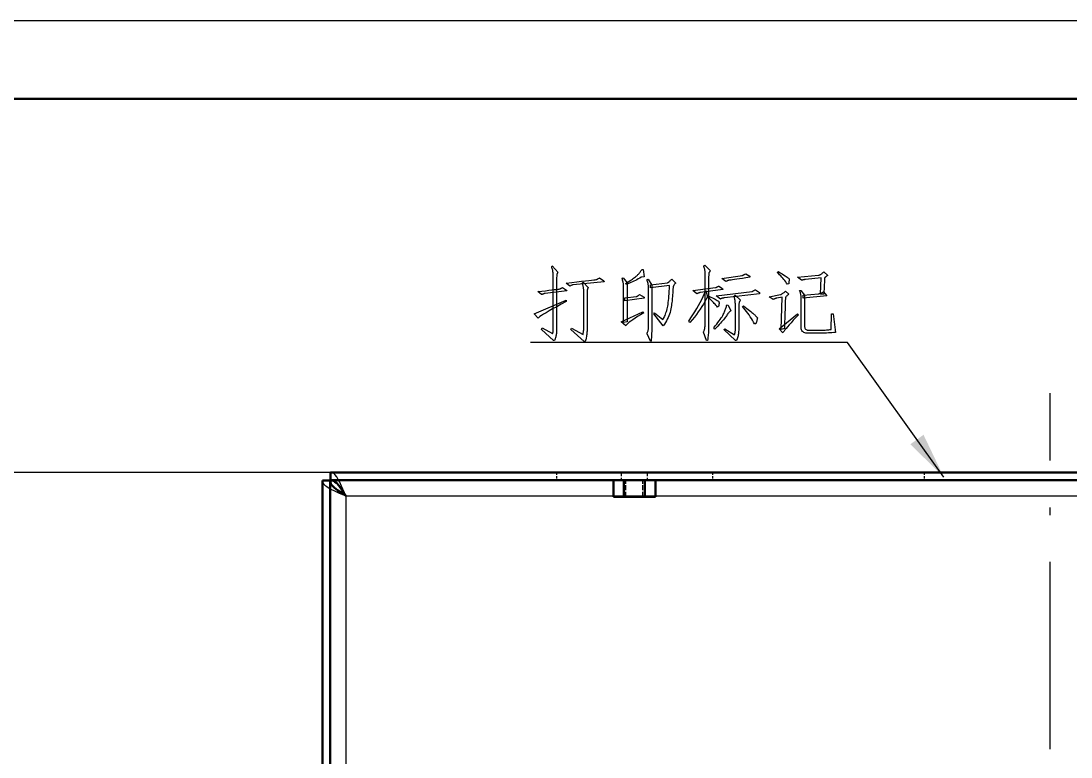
# Model space of a CAD drawing. Extents: x 0 to 420, y 0 to 297.
# Drawn here: x 77 to 144.3, y 249.8 to 297 of the extents above; entities that cross this region are included whole.
import ezdxf

# ---------------------------------------------------------------- set-up
doc = ezdxf.new("R2010")
doc.units = 0
doc.linetypes.add('DASHDOT', pattern=[18.5, 12, -3, 0.5, -3])
doc.linetypes.add('DASHED', pattern=[15, 12, -3])

msp = doc.modelspace()

# ---------------------------------------------------------------- linework, layer by layer
at = {"color": 7, "lineweight": 25}
for p, q in [((420, 297), (0, 297)), ((97.849, 266.557), (97.849, 182.89)), ((117.696, 266.557), (168.335, 266.557))]:
    msp.add_line(p, q, dxfattribs=at)
at = {"color": 7, "lineweight": 50}
for p, q in [((415, 292), (25, 292)), ((189.159, 268.057), (96.872, 268.057)), ((96.349, 181.913), (96.349, 267.533)), ((96.849, 181.913), (96.849, 267.533)), ((189.159, 267.557), (96.872, 267.557))]:
    msp.add_line(p, q, dxfattribs=at)
at = {"color": 14, "linetype": 'DASHDOT', "lineweight": 25}
msp.add_line((143.015, 176.313), (143.015, 273.133), dxfattribs=at)
at = {"color": 5, "lineweight": 25}
msp.add_line((96.872, 268.057), (71.385, 268.057), dxfattribs=at)
at = {"color": 7, "lineweight": 50, "ltscale": 0.0125}
for p, q in [((96.872, 267.557), (96.872, 268.057)), ((96.349, 267.533), (96.849, 267.533))]:
    msp.add_line(p, q, dxfattribs=at)
at = {"color": 7, "linetype": 'DASHED', "lineweight": 25, "ltscale": 0.0125}
for p, q in [((111.349, 268.057), (111.349, 267.557)), ((115.515, 267.557), (115.515, 268.057)), ((117.182, 267.557), (117.182, 268.057)), ((121.349, 268.057), (121.349, 267.557)), ((134.932, 268.057), (134.932, 267.557))]:
    msp.add_line(p, q, dxfattribs=at)
at = {"color": 7, "lineweight": 50, "ltscale": 0.016839}
for p, q in [((115.675, 267.557), (115.002, 267.557)), ((117.696, 267.557), (117.022, 267.557)), ((115.675, 266.49), (115.002, 266.49)), ((117.696, 266.49), (117.022, 266.49))]:
    msp.add_line(p, q, dxfattribs=at)
at = {"color": 7, "lineweight": 50, "ltscale": 0.026667}
for p, q in [((115.002, 266.49), (115.002, 267.557)), ((115.675, 266.49), (115.675, 267.557)), ((117.022, 266.49), (117.022, 267.557)), ((117.696, 266.49), (117.696, 267.557))]:
    msp.add_line(p, q, dxfattribs=at)
at = {"color": 7, "lineweight": 50, "ltscale": 0.033679}
for p, q in [((117.022, 267.557), (115.675, 267.557)), ((117.022, 266.49), (115.675, 266.49))]:
    msp.add_line(p, q, dxfattribs=at)
at = {"color": 7, "linetype": 'DASHED', "lineweight": 25, "ltscale": 0.026667}
for p, q in [((115.675, 266.49), (115.675, 267.557)), ((115.799, 266.49), (115.799, 267.557)), ((116.899, 266.49), (116.899, 267.557)), ((117.022, 266.49), (117.022, 267.557))]:
    msp.add_line(p, q, dxfattribs=at)
at = {"color": 7, "linetype": 'DASHED', "lineweight": 25}
for q in [(97.849, 182.89), (188.182, 266.557)]:
    msp.add_line((97.849, 266.557), q, dxfattribs=at)
at = {"color": 7, "lineweight": 25, "ltscale": 0.428821}
msp.add_line((97.849, 266.557), (115.002, 266.557), dxfattribs=at)
at = {"color": 7, "linetype": 'DASHED', "lineweight": 25, "ltscale": 0.067358}
msp.add_line((115.002, 266.557), (117.696, 266.557), dxfattribs=at)
at = {"color": 142, "lineweight": 25}
for points in [[(111.372, 280.716), (111.37, 280.663), (111.368, 280.54), (111.367, 280.346), (111.365, 280.082), (111.364, 279.747), (111.363, 279.341), (111.363, 278.866), (111.362, 278.319), (111.362, 277.702), (111.362, 277.015), (111.353, 276.957), (111.344, 276.901), (111.333, 276.846), (111.321, 276.793), (111.308, 276.741), (111.294, 276.691), (111.278, 276.643), (111.262, 276.596), (111.244, 276.551), (111.225, 276.507), (111.167, 276.507), (110.405, 277.23), (110.444, 277.327), (111.108, 276.956), (111.115, 276.97), (111.122, 276.986), (111.128, 277.005), (111.133, 277.028), (111.137, 277.054), (111.141, 277.083), (111.143, 277.115), (111.145, 277.15), (111.147, 277.188), (111.147, 277.23), (111.147, 280.706), (111.146, 280.757), (111.143, 280.809), (111.138, 280.86), (111.131, 280.913), (111.123, 280.965), (111.112, 281.018), (111.099, 281.071), (111.084, 281.125), (111.068, 281.179), (111.049, 281.234), (111.088, 281.292), (111.459, 280.882), (111.445, 280.866), (111.431, 280.85), (111.419, 280.834), (111.408, 280.818), (111.398, 280.801), (111.39, 280.785), (111.384, 280.768), (111.378, 280.751), (111.374, 280.734)], [(116.792, 280.57), (116.698, 280.516), (116.603, 280.463), (116.509, 280.413), (116.413, 280.363), (116.318, 280.316), (116.222, 280.27), (116.126, 280.225), (116.029, 280.182), (115.932, 280.141), (115.834, 280.101), (115.795, 280.179), (115.897, 280.24), (115.993, 280.298), (116.081, 280.354), (116.163, 280.407), (116.237, 280.457), (116.305, 280.505), (116.366, 280.549), (116.42, 280.591), (116.468, 280.631), (116.508, 280.667), (116.545, 280.703), (116.581, 280.739), (116.615, 280.776), (116.649, 280.814), (116.682, 280.853), (116.713, 280.892), (116.744, 280.932), (116.774, 280.973), (116.803, 281.015), (116.831, 281.058), (116.909, 281.058), (116.987, 280.589)], [(120.874, 277.327), (120.877, 277.37), (120.881, 277.442), (120.884, 277.545), (120.886, 277.677), (120.888, 277.84), (120.89, 278.033), (120.891, 278.256), (120.892, 278.509), (120.893, 278.792), (120.893, 279.105), (120.893, 279.418), (120.893, 279.7), (120.893, 279.953), (120.893, 280.175), (120.893, 280.367), (120.893, 280.529), (120.893, 280.66), (120.893, 280.761), (120.893, 280.832), (120.893, 280.872), (120.892, 280.9), (120.889, 280.93), (120.884, 280.965), (120.877, 281.004), (120.869, 281.046), (120.858, 281.091), (120.845, 281.141), (120.831, 281.194), (120.814, 281.251), (120.795, 281.312), (120.874, 281.351), (121.225, 280.98), (121.206, 280.96), (121.19, 280.941), (121.174, 280.922), (121.161, 280.903), (121.149, 280.884), (121.14, 280.866), (121.131, 280.848), (121.125, 280.83), (121.121, 280.812), (121.118, 280.794), (121.116, 280.76), (121.114, 280.694), (121.113, 280.596), (121.111, 280.464), (121.11, 280.301), (121.109, 280.105), (121.109, 279.877), (121.108, 279.616), (121.108, 279.323), (121.108, 278.997), (121.108, 278.672), (121.108, 278.379), (121.108, 278.118), (121.108, 277.889), (121.108, 277.694), (121.108, 277.53), (121.108, 277.399), (121.108, 277.3), (121.108, 277.234), (121.108, 277.2), (121.107, 277.178), (121.106, 277.145), (121.103, 277.101), (121.099, 277.047), (121.093, 276.983), (121.087, 276.909), (121.079, 276.824), (121.07, 276.729), (121.06, 276.623), (121.049, 276.507), (120.971, 276.507), (120.776, 277.054), (120.791, 277.081), (120.805, 277.109), (120.817, 277.136), (120.829, 277.163), (120.839, 277.191), (120.849, 277.218), (120.857, 277.245), (120.863, 277.273), (120.869, 277.3)], [(123.745, 280.648), (123.745, 280.57), (123.499, 280.532), (123.279, 280.499), (123.084, 280.47), (122.913, 280.445), (122.768, 280.423), (122.648, 280.405), (122.552, 280.392), (122.482, 280.382), (122.437, 280.376), (122.417, 280.374), (122.408, 280.373), (122.396, 280.371), (122.383, 280.367), (122.367, 280.362), (122.348, 280.355), (122.327, 280.346), (122.304, 280.336), (122.279, 280.324), (122.251, 280.311), (122.221, 280.296), (121.967, 280.491), (123.276, 280.687), (123.292, 280.695), (123.309, 280.703), (123.328, 280.712), (123.348, 280.721), (123.369, 280.731), (123.391, 280.741), (123.414, 280.751), (123.438, 280.762), (123.464, 280.773), (123.491, 280.784)], [(125.581, 280.941), (125.707, 280.862), (125.82, 280.791), (125.921, 280.727), (126.009, 280.67), (126.084, 280.621), (126.145, 280.579), (126.194, 280.543), (126.231, 280.516), (126.254, 280.495), (126.264, 280.482), (126.267, 280.469), (126.27, 280.452), (126.271, 280.43), (126.27, 280.404), (126.269, 280.372), (126.267, 280.335), (126.263, 280.294), (126.258, 280.247), (126.252, 280.196), (126.245, 280.14), (126.147, 280.12), (126.102, 280.198), (126.052, 280.276), (125.999, 280.353), (125.941, 280.43), (125.878, 280.506), (125.812, 280.582), (125.741, 280.658), (125.666, 280.733), (125.586, 280.808), (125.502, 280.882)], [(127.319, 280.433), (127.299, 280.429), (127.277, 280.424), (127.255, 280.419), (127.231, 280.414), (127.207, 280.408), (127.181, 280.402), (127.153, 280.396), (127.125, 280.389), (127.096, 280.382), (127.065, 280.374), (126.811, 280.57), (128.159, 280.706), (128.19, 280.712), (128.222, 280.721), (128.254, 280.734), (128.287, 280.75), (128.32, 280.77), (128.353, 280.793), (128.387, 280.82), (128.421, 280.85), (128.456, 280.884), (128.491, 280.921), (128.745, 280.687), (128.708, 280.664), (128.674, 280.642), (128.645, 280.622), (128.62, 280.602), (128.598, 280.584), (128.581, 280.567), (128.567, 280.551), (128.557, 280.537), (128.551, 280.523), (128.549, 280.511), (128.549, 280.49), (128.547, 280.451), (128.544, 280.393), (128.54, 280.317), (128.535, 280.223), (128.528, 280.11), (128.521, 279.979), (128.512, 279.83), (128.502, 279.662), (128.491, 279.476), (128.276, 279.476), (128.334, 280.53)], [(111.967, 280.198), (112.335, 280.239), (112.665, 280.276), (112.956, 280.309), (113.209, 280.338), (113.425, 280.362), (113.602, 280.382), (113.741, 280.399), (113.842, 280.411), (113.905, 280.419), (113.93, 280.423), (113.937, 280.426), (113.947, 280.43), (113.959, 280.437), (113.974, 280.445), (113.991, 280.455), (114.011, 280.466), (114.033, 280.48), (114.058, 280.495), (114.086, 280.512), (114.116, 280.53), (114.389, 280.335), (114.409, 280.277), (112.436, 280.081), (112.423, 280.08), (112.409, 280.078), (112.392, 280.074), (112.374, 280.069), (112.353, 280.062), (112.331, 280.053), (112.306, 280.043), (112.28, 280.031), (112.251, 280.018), (112.221, 280.003)], [(113.002, 280.198), (113.061, 280.257), (113.393, 279.905), (113.382, 279.886), (113.372, 279.868), (113.362, 279.85), (113.354, 279.834), (113.347, 279.818), (113.34, 279.802), (113.335, 279.788), (113.331, 279.774), (113.327, 279.761), (113.325, 279.749), (113.323, 279.712), (113.321, 279.625), (113.32, 279.487), (113.318, 279.299), (113.317, 279.061), (113.317, 278.772), (113.316, 278.433), (113.315, 278.043), (113.315, 277.603), (113.315, 277.113), (113.31, 277.039), (113.304, 276.967), (113.296, 276.897), (113.287, 276.828), (113.276, 276.761), (113.263, 276.695), (113.249, 276.631), (113.234, 276.569), (113.217, 276.508), (113.198, 276.448), (113.139, 276.448), (112.28, 277.23), (112.319, 277.308), (113.061, 276.898), (113.065, 276.929), (113.069, 276.959), (113.073, 276.988), (113.077, 277.016), (113.081, 277.044), (113.084, 277.071), (113.088, 277.097), (113.092, 277.123), (113.096, 277.147), (113.1, 277.171), (113.1, 279.788), (113.099, 279.824), (113.096, 279.861), (113.091, 279.899), (113.084, 279.938), (113.076, 279.979), (113.065, 280.02), (113.052, 280.063), (113.038, 280.107), (113.021, 280.152)], [(115.659, 277.659), (115.659, 280.023), (115.658, 280.052), (115.655, 280.086), (115.65, 280.124), (115.643, 280.166), (115.634, 280.213), (115.624, 280.264), (115.611, 280.319), (115.596, 280.379), (115.58, 280.443), (115.561, 280.511), (115.639, 280.53), (115.893, 280.218), (115.893, 277.718)], [(117.377, 276.468), (117.163, 276.937), (117.181, 276.99), (117.198, 277.04), (117.212, 277.087), (117.225, 277.13), (117.236, 277.171), (117.245, 277.209), (117.251, 277.243), (117.256, 277.274), (117.259, 277.302), (117.26, 277.327), (117.26, 277.361), (117.26, 277.417), (117.26, 277.493), (117.26, 277.591), (117.26, 277.711), (117.26, 277.851), (117.26, 278.013), (117.26, 278.196), (117.26, 278.401), (117.26, 278.626), (117.26, 278.852), (117.26, 279.057), (117.26, 279.24), (117.26, 279.403), (117.26, 279.544), (117.26, 279.664), (117.26, 279.764), (117.26, 279.842), (117.26, 279.899), (117.26, 279.935), (117.259, 279.963), (117.256, 279.995), (117.251, 280.033), (117.245, 280.075), (117.236, 280.123), (117.225, 280.175), (117.212, 280.232), (117.198, 280.294), (117.181, 280.361), (117.163, 280.433), (117.241, 280.452), (117.475, 280.062), (117.475, 277.21), (117.436, 276.468)], [(118.198, 277.445), (117.592, 278.226), (117.651, 278.284), (118.178, 277.855), (118.216, 277.919), (118.252, 277.986), (118.287, 278.055), (118.319, 278.128), (118.349, 278.204), (118.377, 278.282), (118.404, 278.364), (118.428, 278.448), (118.451, 278.536), (118.471, 278.626), (118.49, 278.723), (118.508, 278.83), (118.525, 278.946), (118.54, 279.073), (118.554, 279.21), (118.567, 279.356), (118.579, 279.513), (118.59, 279.679), (118.6, 279.856), (118.608, 280.042), (117.377, 279.886), (117.377, 280.081), (118.471, 280.218), (118.488, 280.224), (118.507, 280.234), (118.529, 280.247), (118.552, 280.265), (118.579, 280.286), (118.607, 280.312), (118.638, 280.341), (118.671, 280.374), (118.707, 280.411), (118.745, 280.452), (118.999, 280.198), (118.972, 280.171), (118.949, 280.145), (118.927, 280.119), (118.908, 280.094), (118.891, 280.069), (118.877, 280.045), (118.865, 280.021), (118.855, 279.998), (118.847, 279.976), (118.842, 279.954), (118.838, 279.93), (118.834, 279.9), (118.831, 279.865), (118.827, 279.825), (118.823, 279.779), (118.819, 279.727), (118.815, 279.67), (118.811, 279.607), (118.807, 279.539), (118.803, 279.466), (118.799, 279.388), (118.792, 279.307), (118.784, 279.223), (118.775, 279.135), (118.764, 279.044), (118.752, 278.949), (118.738, 278.851), (118.722, 278.75), (118.705, 278.646), (118.686, 278.538), (118.664, 278.429), (118.635, 278.32), (118.601, 278.21), (118.561, 278.101), (118.515, 277.991), (118.463, 277.882), (118.406, 277.773), (118.342, 277.663), (118.273, 277.554)], [(110.151, 279.652), (110.418, 279.681), (110.658, 279.709), (110.871, 279.733), (111.056, 279.755), (111.213, 279.774), (111.343, 279.79), (111.445, 279.803), (111.52, 279.814), (111.567, 279.822), (111.586, 279.827), (111.593, 279.832), (111.602, 279.837), (111.614, 279.843), (111.627, 279.849), (111.643, 279.857), (111.66, 279.865), (111.68, 279.874), (111.702, 279.884), (111.726, 279.894), (111.752, 279.905), (112.006, 279.749), (112.026, 279.691), (110.639, 279.534), (110.623, 279.534), (110.605, 279.531), (110.585, 279.527), (110.564, 279.522), (110.542, 279.515), (110.517, 279.506), (110.492, 279.496), (110.464, 279.484), (110.435, 279.471), (110.405, 279.456)], [(116.674, 279.456), (116.987, 279.3), (116.987, 279.222), (115.737, 279.066), (115.737, 279.241), (116.479, 279.339), (116.499, 279.344), (116.518, 279.35), (116.538, 279.358), (116.557, 279.367), (116.577, 279.378), (116.596, 279.391), (116.616, 279.405), (116.635, 279.42), (116.655, 279.438)], [(119.917, 277.659), (119.838, 277.757), (119.976, 277.96), (120.107, 278.161), (120.232, 278.361), (120.351, 278.56), (120.463, 278.758), (120.57, 278.955), (120.67, 279.15), (120.763, 279.345), (120.851, 279.538), (120.932, 279.73), (121.03, 279.32), (120.952, 279.166), (120.867, 279.009), (120.774, 278.85), (120.674, 278.688), (120.566, 278.524), (120.451, 278.356), (120.328, 278.186), (120.199, 278.013), (120.061, 277.838)], [(120.581, 279.593), (120.564, 279.589), (120.546, 279.584), (120.527, 279.578), (120.506, 279.571), (120.483, 279.564), (120.459, 279.555), (120.433, 279.547), (120.406, 279.537), (120.377, 279.526), (120.346, 279.515), (120.092, 279.71), (121.557, 279.905), (121.573, 279.913), (121.591, 279.922), (121.609, 279.931), (121.629, 279.94), (121.65, 279.949), (121.672, 279.959), (121.695, 279.97), (121.72, 279.98), (121.745, 279.992), (121.772, 280.003), (122.006, 279.847), (122.026, 279.788)], [(123.901, 279.652), (123.917, 279.66), (123.934, 279.669), (123.953, 279.679), (123.973, 279.689), (123.994, 279.7), (124.016, 279.713), (124.039, 279.725), (124.063, 279.739), (124.089, 279.754), (124.116, 279.769), (124.37, 279.593), (124.37, 279.515), (122.124, 279.241), (122.089, 279.241), (122.057, 279.238), (122.027, 279.234), (121.999, 279.229), (121.972, 279.222), (121.948, 279.213), (121.925, 279.203), (121.905, 279.191), (121.886, 279.178), (121.87, 279.163), (121.596, 279.378)], [(122.749, 279.359), (122.807, 279.417), (123.159, 279.105), (123.144, 279.085), (123.13, 279.066), (123.117, 279.046), (123.106, 279.027), (123.095, 279.007), (123.086, 278.988), (123.078, 278.968), (123.071, 278.948), (123.066, 278.929), (123.061, 278.909), (123.057, 278.874), (123.054, 278.809), (123.051, 278.712), (123.049, 278.584), (123.046, 278.426), (123.045, 278.237), (123.043, 278.017), (123.042, 277.766), (123.042, 277.484), (123.042, 277.171), (123.037, 277.094), (123.03, 277.02), (123.021, 276.947), (123.01, 276.877), (122.998, 276.81), (122.983, 276.745), (122.966, 276.682), (122.948, 276.621), (122.927, 276.563), (122.905, 276.507), (122.827, 276.507), (122.084, 277.21), (122.143, 277.269), (122.768, 276.878), (122.776, 276.895), (122.783, 276.914), (122.79, 276.936), (122.796, 276.959), (122.802, 276.986), (122.808, 277.014), (122.813, 277.045), (122.818, 277.078), (122.823, 277.114), (122.827, 277.152), (122.827, 278.87), (122.822, 278.928), (122.817, 278.984), (122.811, 279.037), (122.805, 279.089), (122.797, 279.139), (122.789, 279.187), (122.78, 279.233), (122.77, 279.277), (122.76, 279.319)], [(125.971, 277.288), (125.756, 277.23), (125.834, 279.3), (125.483, 279.222), (125.467, 279.221), (125.449, 279.219), (125.429, 279.215), (125.408, 279.209), (125.385, 279.202), (125.361, 279.194), (125.335, 279.184), (125.308, 279.172), (125.279, 279.159), (125.249, 279.144), (124.995, 279.32), (125.717, 279.456), (125.738, 279.462), (125.761, 279.471), (125.786, 279.484), (125.814, 279.5), (125.844, 279.52), (125.877, 279.543), (125.911, 279.57), (125.949, 279.6), (125.988, 279.634), (126.03, 279.671), (126.245, 279.476), (126.207, 279.446), (126.174, 279.418), (126.144, 279.392), (126.118, 279.368), (126.096, 279.346), (126.077, 279.327), (126.062, 279.31), (126.051, 279.295), (126.043, 279.282), (126.04, 279.271), (126.037, 279.242), (126.034, 279.176), (126.029, 279.072), (126.024, 278.93), (126.018, 278.751), (126.01, 278.534), (126.002, 278.279), (125.993, 277.986), (125.982, 277.656)], [(128.12, 276.976), (127.514, 276.976), (127.429, 276.979), (127.352, 276.99), (127.283, 277.007), (127.224, 277.032), (127.172, 277.064), (127.13, 277.102), (127.096, 277.148), (127.07, 277.201), (127.054, 277.261), (127.045, 277.327), (127.045, 279.241), (127.044, 279.288), (127.042, 279.336), (127.037, 279.384), (127.03, 279.432), (127.021, 279.481), (127.01, 279.53), (126.998, 279.579), (126.983, 279.629), (126.966, 279.679), (126.948, 279.73), (127.026, 279.73), (127.26, 279.417), (127.26, 277.386), (127.271, 277.342), (127.286, 277.302), (127.307, 277.268), (127.332, 277.239), (127.363, 277.215), (127.399, 277.196), (127.439, 277.182), (127.485, 277.173), (127.536, 277.17), (127.592, 277.171), (128.12, 277.171), (128.219, 277.172), (128.316, 277.173), (128.409, 277.176), (128.498, 277.18), (128.583, 277.186), (128.666, 277.192), (128.744, 277.2), (128.82, 277.209), (128.891, 277.219), (128.959, 277.23), (128.999, 278.226), (129.096, 278.226), (129.252, 277.034), (129.136, 277.023), (129.02, 277.013), (128.904, 277.005), (128.79, 276.997), (128.676, 276.99), (128.563, 276.985), (128.451, 276.981), (128.34, 276.978), (128.229, 276.976)], [(127.182, 279.417), (128.159, 279.515), (128.183, 279.516), (128.209, 279.52), (128.236, 279.525), (128.265, 279.534), (128.295, 279.544), (128.327, 279.557), (128.361, 279.572), (128.396, 279.59), (128.433, 279.61), (128.471, 279.632), (128.686, 279.378), (127.182, 279.222)], [(111.987, 279.007), (111.663, 278.835), (111.371, 278.677), (111.111, 278.535), (110.884, 278.407), (110.688, 278.294), (110.524, 278.196), (110.393, 278.113), (110.293, 278.045), (110.225, 277.991), (110.19, 277.952), (109.936, 278.226), (111.967, 279.105)], [(121.752, 278.695), (121.674, 278.655), (121.63, 278.714), (121.582, 278.774), (121.531, 278.835), (121.477, 278.896), (121.42, 278.958), (121.36, 279.021), (121.297, 279.085), (121.231, 279.149), (121.161, 279.214), (121.088, 279.28), (121.127, 279.359), (121.246, 279.302), (121.353, 279.25), (121.448, 279.202), (121.531, 279.159), (121.601, 279.119), (121.659, 279.084), (121.706, 279.054), (121.74, 279.027), (121.762, 279.005), (121.772, 278.988), (121.775, 278.971), (121.777, 278.951), (121.778, 278.928), (121.778, 278.903), (121.777, 278.875), (121.774, 278.845), (121.771, 278.811), (121.766, 278.775), (121.76, 278.736)], [(121.518, 277.249), (121.44, 277.327), (121.538, 277.449), (121.628, 277.564), (121.711, 277.672), (121.787, 277.774), (121.855, 277.869), (121.916, 277.958), (121.969, 278.04), (122.015, 278.115), (122.053, 278.183), (122.084, 278.245), (122.111, 278.304), (122.136, 278.361), (122.159, 278.418), (122.181, 278.473), (122.202, 278.529), (122.22, 278.583), (122.238, 278.636), (122.253, 278.689), (122.267, 278.741), (122.28, 278.792), (122.358, 278.773), (122.534, 278.421), (122.506, 278.4), (122.477, 278.375), (122.447, 278.346), (122.417, 278.313), (122.385, 278.277), (122.352, 278.237), (122.318, 278.193), (122.284, 278.146), (122.248, 278.095), (122.211, 278.04), (122.171, 277.981), (122.124, 277.918), (122.071, 277.85), (122.011, 277.778), (121.945, 277.701), (121.873, 277.62), (121.794, 277.534), (121.708, 277.443), (121.616, 277.349)], [(124.067, 278.157), (124.095, 278.129), (124.12, 278.103), (124.143, 278.079), (124.164, 278.057), (124.182, 278.038), (124.197, 278.02), (124.21, 278.005), (124.22, 277.992), (124.228, 277.981), (124.233, 277.972), (124.235, 277.961), (124.235, 277.944), (124.232, 277.92), (124.227, 277.891), (124.218, 277.855), (124.207, 277.813), (124.193, 277.764), (124.177, 277.709), (124.157, 277.648), (124.135, 277.581), (124.057, 277.581), (123.993, 277.698), (123.926, 277.813), (123.856, 277.928), (123.782, 278.041), (123.706, 278.153), (123.626, 278.263), (123.543, 278.373), (123.457, 278.481), (123.368, 278.589), (123.276, 278.695), (123.354, 278.734), (123.463, 278.651), (123.564, 278.573), (123.656, 278.501), (123.74, 278.435), (123.815, 278.375), (123.883, 278.32), (123.941, 278.271), (123.992, 278.227), (124.033, 278.19)], [(115.795, 277.445), (115.502, 277.718), (116.889, 278.363), (116.948, 278.284), (116.743, 278.163), (116.558, 278.051), (116.393, 277.946), (116.248, 277.85), (116.123, 277.762), (116.017, 277.682), (115.932, 277.61), (115.867, 277.547), (115.821, 277.492)], [(125.874, 277.015), (125.639, 277.269), (126.811, 278.226), (126.87, 278.167), (126.698, 277.98), (126.542, 277.809), (126.403, 277.653), (126.279, 277.514), (126.171, 277.391), (126.08, 277.284), (126.004, 277.192), (125.945, 277.117), (125.901, 277.058)]]:
    msp.add_lwpolyline(points, close=True, dxfattribs=at)
at = {"color": 94, "lineweight": 25}
msp.add_lwpolyline([(136.185, 267.762), (130.015, 276.39), (109.682, 276.39)], dxfattribs=at)
at = {"color": 7, "linetype": 'DASHED', "lineweight": 25}
for points in [[(97.849, 266.557), (97.583, 267.18), (97.46, 267.434), (97.367, 267.606), (97.266, 267.766), (97.138, 267.922), (97.072, 267.98), (97.006, 268.022), (96.939, 268.048), (96.872, 268.057)], [(96.349, 267.533), (96.368, 267.433), (96.424, 267.335), (96.507, 267.245), (96.625, 267.15), (96.851, 267.009), (97.157, 266.854), (97.381, 266.754), (97.849, 266.557)]]:
    msp.add_lwpolyline(points, dxfattribs=at)
at = {"color": 7, "lineweight": 50}
for points in [[(96.849, 267.533), (96.862, 267.434), (96.899, 267.335), (96.961, 267.236), (97.096, 267.087), (97.337, 266.89), (97.693, 266.654), (97.849, 266.557)], [(97.849, 266.557), (97.601, 266.945), (97.399, 267.219), (97.249, 267.379), (97.152, 267.457), (97.056, 267.513), (96.96, 267.547), (96.872, 267.557)]]:
    msp.add_lwpolyline(points, dxfattribs=at)
at = {"color": 94, "lineweight": 25}
msp.add_solid([(134.043, 269.862), (136.185, 267.762), (134.89, 270.468)], dxfattribs=at)

doc.saveas('drawing.dxf')
